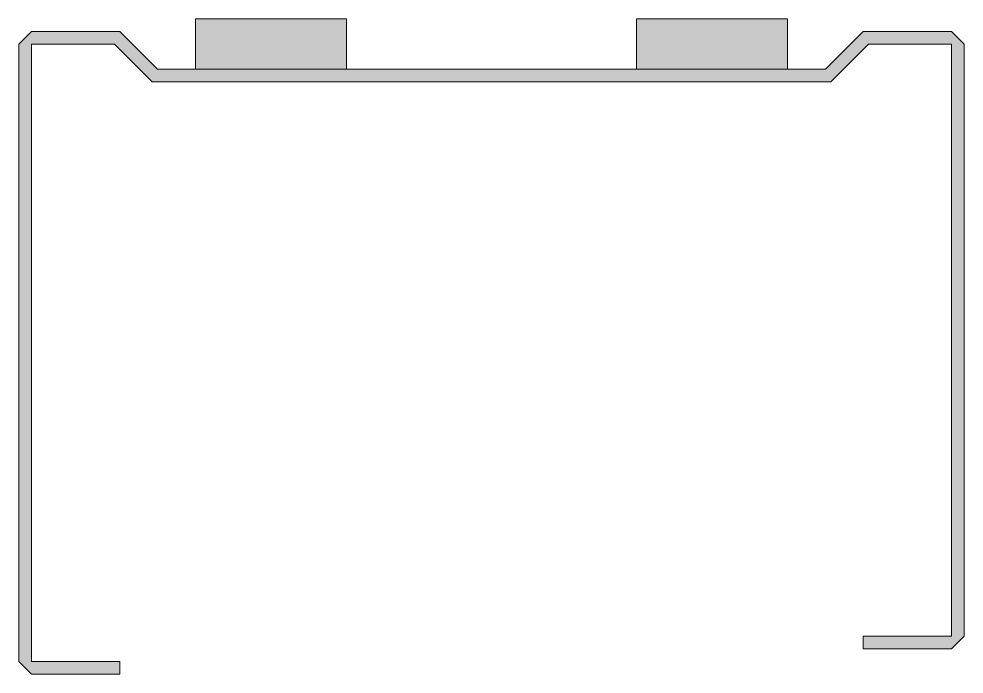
# Model space of a CAD drawing. Header units: metres. Extents: x -37.5 to 37.5, y -51 to 1.
import ezdxf

# ---------------------------------------------------------------- set-up
doc = ezdxf.new("R2010")
doc.units = ezdxf.units.M
doc.layers.add('A-DETL-GENF', color=92, linetype='Continuous', lineweight=18)

# ---------------------------------------------------------------- blocks, each defined once
blk = doc.blocks.new('22 metalstud profiel - 75 mm vert-2069729-00_0 Basismaterialen')
at = {"layer": 'A-DETL-GENF'}
for points in [[(-11.5, -3), (-11.5, 1), (-23.5, 1), (-23.5, -3)], [(23.5, -3), (23.5, 1), (11.5, 1), (11.5, -3)], [(-29.5, -51), (-29.5, -50), (-36.5, -50), (-36.5, -1), (-29.914, -1), (-26.914, -4), (26.914, -4), (29.914, -1), (36.5, -1), (36.5, -48), (29.5, -48), (29.5, -49), (36.5, -49), (37.5, -48), (37.5, -1), (36.5, 0), (29.5, 0), (26.5, -3), (-26.5, -3), (-29.5, 0), (-36.5, 0), (-37.5, -1), (-37.5, -50), (-36.5, -51)]]:
    blk.add_hatch(color=256, dxfattribs=at).paths.add_polyline_path(points)
for p, q in [((-11.5, 1), (-23.5, 1)), ((-23.5, 1), (-23.5, -3)), ((-11.5, -3), (-11.5, 1)), ((23.5, 1), (11.5, 1)), ((11.5, 1), (11.5, -3)), ((23.5, -3), (23.5, 1)), ((-36.5, 0), (-37.5, -1)), ((-29.5, 0), (-36.5, 0)), ((-26.5, -3), (-29.5, 0)), ((29.5, 0), (26.5, -3)), ((36.5, 0), (29.5, 0)), ((37.5, -1), (36.5, 0)), ((-37.5, -1), (-37.5, -50)), ((-36.5, -50), (-36.5, -1)), ((-36.5, -1), (-29.914, -1)), ((-29.914, -1), (-26.914, -4)), ((26.914, -4), (29.914, -1)), ((29.914, -1), (36.5, -1)), ((36.5, -1), (36.5, -48)), ((37.5, -48), (37.5, -1)), ((26.5, -3), (-26.5, -3)), ((-26.914, -4), (26.914, -4)), ((36.5, -48), (29.5, -48)), ((29.5, -48), (29.5, -49)), ((36.5, -49), (37.5, -48)), ((29.5, -49), (36.5, -49)), ((-37.5, -50), (-36.5, -51)), ((-29.5, -50), (-36.5, -50)), ((-29.5, -51), (-29.5, -50)), ((-36.5, -51), (-29.5, -51))]:
    blk.add_line(p, q, dxfattribs=at)

msp = doc.modelspace()

# ---------------------------------------------------------------- block references
msp.add_blockref('22 metalstud profiel - 75 mm vert-2069729-00_0 Basismaterialen', (0, 0))

doc.saveas('drawing.dxf')
